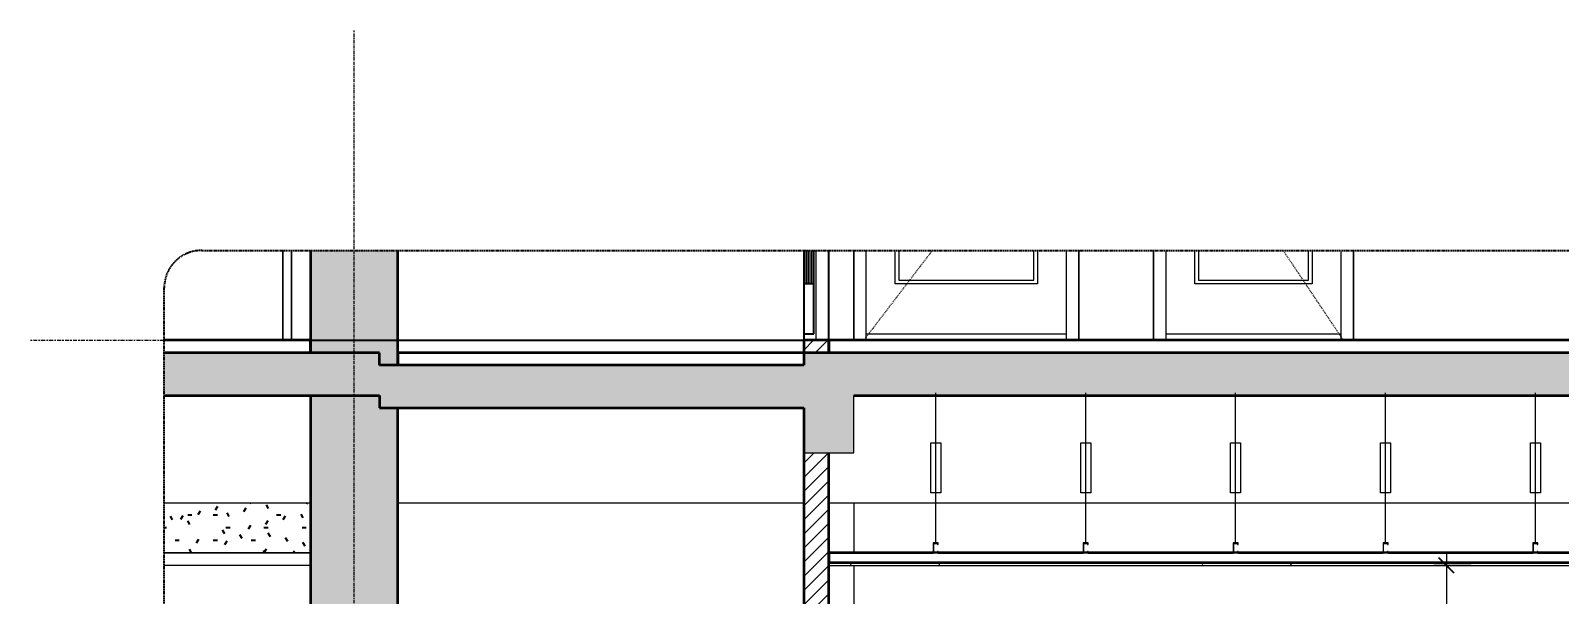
# Model space of a CAD drawing. Header units: millimetres. Extents: x 31444 to 224909, y 392 to 78637.
# Drawn here: x 98311 to 104430, y 4584 to 6839 of the extents above; entities that cross this region are included whole.
import ezdxf

# ---------------------------------------------------------------- set-up
doc = ezdxf.new("R2010")
doc.units = ezdxf.units.MM
for name, pattern in [('Centre', [31.75, 6.35, -4.7625, 15.875, -4.7625]), ('Dash', [6, 3, -3]), ('Grid Line', [22.225, 12.7, -3.175, 3.175, -3.175]), ('Hidden', [7.14375, 4.7625, -2.38125]), ('IMPORT-CENTER _2_', [40.64, 25.4, -5.08, 5.08, -5.08])]:
    doc.linetypes.add(name, pattern=pattern)
for name, color, linetype, lineweight in [('0-5', 130, 'Continuous', 5), ('A-ANNO-DIMS', 211, 'Continuous', 9), ('A-ANNO-DIMS-50', 211, 'Continuous', 9), ('A-CLNG', 13, 'Continuous', 18), ('A-CLNG-1', 250, 'Continuous', 35), ('A-CLNG-2', 7, 'Continuous', 18), ('A-CLNG-FNSH-1', 7, 'Continuous', 18), ('A-CLNG-PATT-1', 7, 'Continuous', 18), ('A-CLNG-PATT-2', 71, 'Continuous', 25), ('A-DETL-GENF', 92, 'Continuous', 18), ('A-DETL-GENF-4', 9, 'Continuous', 18), ('A-DETL-GENF-5', 92, 'Hidden', 25), ('A-DETL-GENF-HDLN-1', 7, 'Dash', 18), ('A-DETL-MEDM', 33, 'Continuous', 35), ('A-DETL-THIN', 151, 'Continuous', 18), ('A-DOOR', 31, 'Continuous', 18), ('A-DOOR-3', 7, 'Continuous', 18), ('A-DOOR-4', 50, 'Continuous', 25), ('A-DOOR-FRAM-1', 31, 'Continuous', 18), ('A-FLOR-FNSH-1', 250, 'Continuous', 35), ('A-FLOR-LEVL-2', 51, 'Centre', 9), ('A-WALL', 113, 'Continuous', 18), ('A-WALL-2', 250, 'Continuous', 35), ('A-WALL-3', 7, 'Continuous', 18), ('A-WALL-PATT-1', 9, 'Continuous', 18), ('G-IMPT', 8, 'Continuous', 18), ('G-IMPT-5', 8, 'IMPORT-CENTER _2_', 18), ('M-EQPM', 50, 'Continuous', 18), ('M-EQPM-4', 50, 'Continuous', 25), ('S-BEAM-1', 7, 'Continuous', 18), ('S-COLS-10', 191, 'Continuous', 5), ('S-COLS-5', 250, 'Continuous', 35), ('S-COLS-9', 7, 'Continuous', 18), ('S-GRID-1', 1, 'Grid Line', 9)]:
    doc.layers.add(name, color=color, linetype=linetype, lineweight=lineweight)
doc.styles.add('UTM Avo', font='', dxfattribs={"width": 0.9, "height": 125})
doc.styles.get('UTM Avo').set_extended_font_data('UTM Avo')
doc.dimstyles.new('1_Dim_chi_tiet_2_5', dxfattribs={"dimscale": 304.8, "dimtxt": 124.912619, "dimasz": 0.19685, "dimexe": 0.164042, "dimexo": 0.0625, "dimgap": 0.016404, "dimtad": 1, "dimdec": 0, "dimrnd": 5, "dimzin": 0, "dimdsep": 46, "dimtxsty": 'UTM Avo', "dimblk1": 'OBLIQUE', "dimblk2": 'OBLIQUE', "dimsah": 1, "dimcen": 0.09, "dimdle": 0.164042, "dimazin": 0, "dimtfac": 1, "dimtdec": 4, "dimtix": 1, "dimtmove": 0, "dimatfit": 3, "dimfxl": 0.328084, "dimfxlon": 1, "dimtvp": 1, "dimtolj": 1, "dimtzin": 0, "dimarcsym": 2})
pattern_1 = [(45, (-71392.172, 15875), (-28.28427, 28.28427), [])]

# ---------------------------------------------------------------- blocks, each defined once
blk = doc.blocks.new('NCV_TKTC_KET CAU_rvt-6-TKCS_CĂN HỘ LOẠI 3 - MẶT CẮT 5')
at = {"layer": 'S-COLS-10'}
h = blk.add_hatch(color=256, dxfattribs=at)
h.paths.add_polyline_path([(-70111.9, 1550), (-69761.9, 1550), (-69761.9, 1930), (-69835.3, 1930), (-69835.3, 1980), (-70111.9, 1980), (-70111.9, 1930)])
h.paths.add_polyline_path([(-69835.3, 2100), (-69761.9, 2100), (-69761.9, 5330), (-69835.3, 5330), (-69835.3, 5380), (-70111.9, 5380), (-70111.9, 2150), (-69835.3, 2150)])
h.paths.add_polyline_path([(-69826.1, 5500), (-69761.9, 5500), (-69761.9, 5959.5), (-70111.9, 5959.5), (-70111.9, 5550), (-69835.3, 5550), (-69835.3, 5500)])
at = {"layer": 'S-BEAM-1'}
for p, q in [((-70696.9, 4950), (-70111.9, 4950)), ((-69761.9, 4950), (-68136.9, 4950)), ((-68036.9, 4950), (-66936.9, 4950)), ((-66936.9, 4950), (-64836.9, 4950))]:
    blk.add_line(p, q, dxfattribs=at)
at = {"layer": 'S-COLS-5'}
for p, q in [((-70111.9, 5959.5), (-70111.9, 5550)), ((-69761.9, 5500), (-69761.9, 5959.5)), ((-70111.9, 5380), (-70111.9, 2150)), ((-69761.9, 2100), (-69761.9, 5330))]:
    blk.add_line(p, q, dxfattribs=at)
blk = doc.blocks.new('DOOR_CW_01 CANH MO-PANEL KINH - DIW_01-900x2200-CỬA GỖ VÂN LAMINATE-553375-TKCS_CĂN HỘ LOẠI 3 - MẶT CẮT 5')
at = {"layer": 'A-DETL-GENF-HDLN-1'}
blk.add_line((-67896.9, 5600), (-67622.4, 5959.5), dxfattribs=at)
at = {"layer": 'A-DOOR-3'}
for p, q in [((-67936.9, 5959.5), (-67936.9, 5600)), ((-67886.9, 5600), (-67886.9, 5959.5)), ((-67771.9, 5826), (-67771.9, 5959.5)), ((-67756.9, 5959.5), (-67756.9, 5841)), ((-67216.9, 5841), (-67216.9, 5959.5)), ((-67201.9, 5959.5), (-67201.9, 5826)), ((-67086.9, 5959.5), (-67086.9, 5600)), ((-67036.9, 5600), (-67036.9, 5959.5)), ((-67201.9, 5826), (-67771.9, 5826)), ((-67756.9, 5841), (-67216.9, 5841)), ((-67886.9, 5626), (-67086.9, 5626))]:
    blk.add_line(p, q, dxfattribs=at)
blk = doc.blocks.new('DOOR_CW_01 CANH MO-PANEL KINH - DIG_02-800x2200-CỬA NHÔM KÍNH-400864-TKCS_CĂN HỘ LOẠI 3 - MẶT CẮT 5')
at = {"layer": 'A-DETL-GENF-HDLN-1'}
blk.add_line((-65977.3, 5600), (-66218.4, 5959.5), dxfattribs=at)
at = {"layer": 'A-DOOR-3'}
for p, q in [((-66737.3, 5959.5), (-66737.3, 5600)), ((-66687.3, 5600), (-66687.3, 5959.5)), ((-66572.3, 5826), (-66572.3, 5959.5)), ((-66557.3, 5959.5), (-66557.3, 5841)), ((-66117.3, 5841), (-66117.3, 5959.5)), ((-66102.3, 5959.5), (-66102.3, 5826)), ((-65987.3, 5959.5), (-65987.3, 5600)), ((-65937.3, 5600), (-65937.3, 5959.5)), ((-66102.3, 5826), (-66572.3, 5826)), ((-66557.3, 5841), (-66117.3, 5841)), ((-66687.3, 5626), (-65987.3, 5626))]:
    blk.add_line(p, q, dxfattribs=at)
blk = doc.blocks.new('DOOR_CW_01 CANH MO-PANEL KINH - DIG_01-900x2200-CỬA NHÔM KÍNH-901215-TKCS_CĂN HỘ LOẠI 3 - MẶT CẮT 5')
at = {"layer": 'A-DOOR-3'}
for p, q in [((-68136.9, 5959.5), (-68136.9, 5600)), ((-68086.9, 5600), (-68086.9, 5959.5)), ((-68036.9, 5959.5), (-68036.9, 5600))]:
    blk.add_line(p, q, dxfattribs=at)
at = {"layer": 'A-DOOR-4'}
for p, q in [((-68136.9, 5959.5), (-68136.9, 5600)), ((-68136.9, 5959.5), (-68136.9, 5600)), ((-68126.9, 5826), (-68126.9, 5959.5)), ((-68116.9, 5826), (-68116.9, 5959.5)), ((-68106.9, 5826), (-68106.9, 5959.5)), ((-68096.9, 5626), (-68096.9, 5959.5)), ((-68036.9, 5600), (-68036.9, 5959.5)), ((-68036.9, 5600), (-68036.9, 5959.5)), ((-68096.9, 5826), (-68136.9, 5826)), ((-68136.9, 5626), (-68096.9, 5626))]:
    blk.add_line(p, q, dxfattribs=at)
blk = doc.blocks.new('NCV_TKTC_TANG 2_rvt-5-TKCS_CĂN HỘ LOẠI 3 - MẶT CẮT 5')
at = {"layer": 'A-WALL-PATT-1'}
h = blk.add_hatch(dxfattribs=at)
h.set_pattern_fill('FP_20', color=256, style=0, pattern_type=2)
h.set_pattern_definition(pattern_1)
h.paths.add_polyline_path([(-68036.9, 5550), (-68036.9, 5600), (-68136.9, 5600), (-68136.9, 5550), (-68036.9, 5550)])
at = {"layer": 'A-FLOR-FNSH-1'}
for p, q in [((-70111.9, 5600), (-70696.9, 5600)), ((-70111.9, 5550), (-70111.9, 5600)), ((-61911.9, 5600), (-68036.9, 5600)), ((-68036.9, 5600), (-68036.9, 5550)), ((-68136.9, 5550), (-69761.9, 5550)), ((-69761.9, 5550), (-69761.9, 5500))]:
    blk.add_line(p, q, dxfattribs=at)
at = {"layer": 'A-WALL-2'}
for p, q in [((-68036.9, 5600), (-68136.9, 5600)), ((-68136.9, 5600), (-68136.9, 5550)), ((-68036.9, 5550), (-68036.9, 5600))]:
    blk.add_line(p, q, dxfattribs=at)
at = {"layer": 'A-WALL-3'}
for p, q in [((-67936.9, 5700), (-67936.9, 5959.5)), ((-67036.9, 5959.5), (-67036.9, 5700)), ((-66737.3, 5700), (-66737.3, 5959.5)), ((-65937.3, 5959.5), (-65937.3, 5700)), ((-67936.9, 5600), (-67936.9, 5700)), ((-67036.9, 5700), (-67036.9, 5600)), ((-66737.3, 5600), (-66737.3, 5700)), ((-65937.3, 5700), (-65937.3, 5600))]:
    blk.add_line(p, q, dxfattribs=at)
at = {"layer": 'A-DOOR'}
for name in ['DOOR_CW_01 CANH MO-PANEL KINH - DIG_01-900x2200-CỬA NHÔM KÍNH-901215-TKCS_CĂN HỘ LOẠI 3 - MẶT CẮT 5', 'DOOR_CW_01 CANH MO-PANEL KINH - DIW_01-900x2200-CỬA GỖ VÂN LAMINATE-553375-TKCS_CĂN HỘ LOẠI 3 - MẶT CẮT 5', 'DOOR_CW_01 CANH MO-PANEL KINH - DIG_02-800x2200-CỬA NHÔM KÍNH-400864-TKCS_CĂN HỘ LOẠI 3 - MẶT CẮT 5']:
    blk.add_blockref(name, (0, 0), dxfattribs=at)
blk = doc.blocks.new('CL_01-VÁCH DỰNG THẠCH CAO CĂN HỘ LOẠI 1-5A5 - CL_01-VÁCH DỰNG THẠCH CAO CĂN HỘ LOẠI 1A-5-874219-TKCS_CĂN HỘ LOẠI 3 - MẶT CẮT 5')
at = {"layer": 'A-CLNG-PATT-2'}
h = blk.add_hatch(dxfattribs=at)
h.set_pattern_fill('FP_22', color=256, style=0, pattern_type=2)
h.set_pattern_definition([(0, (-71392.17, 15875), (203.2, 50.8), [16.764, -135.636, 16.764, -135.636, -812.8]), (0, (-71392.17, 15875), (203.2, 50.8), [-304.8, 16.764, -288.036, 16.764, -135.636, -355.6]), (0, (-71392.17, 15875), (203.2, 50.8), [-762, 16.764, -84.836, 16.764, -237.236]), (120, (-71315.97, 15900.4), (-145.5941, 150.57636), [16.764, -135.636, 16.764, -135.636, -812.8]), (120, (-71315.97, 15900.4), (-145.5941, 150.57636), [-304.8, 16.764, -288.036, 16.764, -135.636, -355.6]), (120, (-71315.97, 15900.4), (-145.5941, 150.57636), [-762, 16.764, -84.836, 16.764, -237.236]), (240, (-71290.57, 16002), (-57.6059, -201.37636), [16.764, -135.636, 16.764, -135.636, -812.8]), (240, (-71290.57, 16002), (-57.6059, -201.37636), [-304.8, 16.764, -288.036, 16.764, -135.636, -355.6]), (240, (-71290.57, 16002), (-57.6059, -201.37636), [-762, 16.764, -84.836, 16.764, -237.236])])
h.paths.add_polyline_path([(-70463.8, 4750), (-70111.9, 4750), (-70111.9, 4950), (-70696.9, 4950), (-70696.9, 4750)])
at = {"layer": 'A-CLNG-2'}
blk.add_line((-70111.9, 4750), (-70696.9, 4750), dxfattribs=at)
blk = doc.blocks.new('NCV_TKTC_TANG 1_rvt-5-TKCS_CĂN HỘ LOẠI 3 - MẶT CẮT 5')
at = {"layer": 'A-CLNG-PATT-1'}
h = blk.add_hatch(dxfattribs=at)
h.set_pattern_fill('FP_21', color=256, style=0, pattern_type=2)
h.set_pattern_definition([(0, (-71392.17, 15875), (406.4, 101.6), [16.764, -288.036, 16.764, -288.036, -1625.6]), (0, (-71392.17, 15875), (406.4, 101.6), [-609.6, 16.764, -592.836, 16.764, -288.036, -711.2]), (0, (-71392.17, 15875), (406.4, 101.6), [-1524, 16.764, -186.436, 16.764, -491.236]), (120, (-71239.77, 15925.8), (-291.1882, 301.1527), [16.764, -288.036, 16.764, -288.036, -1625.6]), (120, (-71239.77, 15925.8), (-291.1882, 301.1527), [-609.6, 16.764, -592.836, 16.764, -288.036, -711.2]), (120, (-71239.77, 15925.8), (-291.1882, 301.1527), [-1524, 16.764, -186.436, 16.764, -491.236]), (240, (-71188.97, 16129), (-115.2118, -402.7527), [16.764, -288.036, 16.764, -288.036, -1625.6]), (240, (-71188.97, 16129), (-115.2118, -402.7527), [-609.6, 16.764, -592.836, 16.764, -288.036, -711.2]), (240, (-71188.97, 16129), (-115.2118, -402.7527), [-1524, 16.764, -186.436, 16.764, -491.236])])
h.paths.add_polyline_path([(-64936.9, 4700), (-64836.9, 4700), (-64836.9, 4710), (-68036.9, 4710), (-68036.9, 4700), (-65631.1, 4700)])
at = {"layer": 'A-WALL-PATT-1'}
h = blk.add_hatch(dxfattribs=at)
h.set_pattern_fill('FP_20', color=256, style=0, pattern_type=2)
h.set_pattern_definition(pattern_1)
h.paths.add_polyline_path([(-68036.9, 2150), (-68036.9, 2200), (-68136.9, 2200), (-68136.9, 2150), (-68086.9, 2150)])
h.paths.add_polyline_path([(-68126.9, 4400), (-68036.9, 4400), (-68036.9, 5150), (-68136.9, 5150), (-68136.9, 4400)])
h.paths.add_polyline_path([(-68046.9, 4410), (-68126.9, 4410), (-68126.9, 4520), (-68046.9, 4520), (-68046.9, 4415.8)])
at = {"layer": 'A-CLNG-1'}
for p, q in [((-67618.9, 4750), (-68036.9, 4750)), ((-68036.9, 4750), (-68036.9, 4710)), ((-67018.9, 4750), (-67598.9, 4750)), ((-66418.9, 4750), (-66998.9, 4750)), ((-65818.9, 4750), (-66398.9, 4750)), ((-65218.9, 4750), (-65798.9, 4750)), ((-64836.9, 4750), (-65198.9, 4750)), ((-64836.9, 4710), (-68036.9, 4710))]:
    blk.add_line(p, q, dxfattribs=at)
at = {"layer": 'A-CLNG-2'}
for p, q in [((-70696.9, 4750), (-70111.9, 4750)), ((-70111.9, 4700), (-70696.9, 4700))]:
    blk.add_line(p, q, dxfattribs=at)
at = {"layer": 'A-CLNG-FNSH-1'}
for p, q in [((-68036.9, 4710), (-68036.9, 4700)), ((-68036.9, 4700), (-64836.9, 4700))]:
    blk.add_line(p, q, dxfattribs=at)
at = {"layer": 'A-WALL-2'}
for p, q in [((-68136.9, 5150), (-68136.9, 4400)), ((-68036.9, 4400), (-68036.9, 5150))]:
    blk.add_line(p, q, dxfattribs=at)
at = {"layer": 'S-COLS-9'}
for p, q in [((-67936.9, 4950), (-67936.9, 4750)), ((-67936.9, 4700), (-67936.9, 2200))]:
    blk.add_line(p, q, dxfattribs=at)
at = {"layer": 'A-CLNG'}
blk.add_blockref('CL_01-VÁCH DỰNG THẠCH CAO CĂN HỘ LOẠI 1-5A5 - CL_01-VÁCH DỰNG THẠCH CAO CĂN HỘ LOẠI 1A-5-874219-TKCS_CĂN HỘ LOẠI 3 - MẶT CẮT 5', (0, 0), dxfattribs=at)
blk = doc.blocks.new('TKTC_XREF_251221_MB TANG 2-7 - TKTC_XREF_260130_MB TANG 2-5_dwg_$cc-4746808-TKCS_CĂN HỘ LOẠI 3 - MẶT CẮT 5')
at = {"layer": 'G-IMPT-5'}
for p, q in [((-70218.5, 5600), (-70065.5, 5600)), ((-70142, 5600), (-70142, 5600))]:
    blk.add_line(p, q, dxfattribs=at)
at = {"layer": 'M-EQPM'}
for p, q in [((-70142, 5600), (-70196, 5600)), ((-70196, 5600), (-70142, 5600)), ((-70142, 5600), (-70154.5, 5600)), ((-70154.5, 5600), (-70142, 5600)), ((-70142, 5600), (-70129.4, 5600)), ((-70129.4, 5600), (-70142, 5600)), ((-70085.1, 5600), (-70085.1, 5600))]:
    blk.add_line(p, q, dxfattribs=at)
blk = doc.blocks.new('TKTC_XREF_251221_MB TANG 2-7 - TKTC_XREF_260130_MB TANG 2-5_dwg_CUM U_DN100-4746796-TKCS_CĂN HỘ LOẠI 3 - MẶT CẮT 5')
at = {"layer": 'G-IMPT'}
for p, q in [((-70142, 5600), (-70209.1, 5600)), ((-70209.1, 5600), (-70142, 5600)), ((-70142, 5600), (-70201.3, 5600)), ((-70201.3, 5600), (-70142, 5600)), ((-70142, 5600), (-70142, 5600)), ((-70077.1, 5600), (-70142, 5600)), ((-70077.1, 5600), (-70142, 5600)), ((-70077.1, 5600), (-70142, 5600)), ((-70077.1, 5600), (-70142, 5600)), ((-70075.2, 5600), (-70077.1, 5600)), ((-70077.1, 5600), (-70075.2, 5600)), ((-70075.2, 5600), (-70077.1, 5600)), ((-70077.1, 5600), (-70075.2, 5600)), ((-70070.4, 5600), (-70075.2, 5600)), ((-70075.2, 5600), (-70070.4, 5600)), ((-70075.2, 5600), (-70070.4, 5600)), ((-70075.2, 5600), (-70070.4, 5600)), ((-70070.4, 5600), (-70075.2, 5600)), ((-70075.2, 5600), (-70070.4, 5600)), ((-70075.2, 5600), (-70070.4, 5600)), ((-70075.2, 5600), (-70070.4, 5600)), ((-70070.4, 5600), (-70070.4, 5600)), ((-70070.4, 5600), (-70070.4, 5600)), ((-70069.5, 5600), (-70064, 5600)), ((-70064, 5600), (-70069.5, 5600)), ((-70069.5, 5600), (-70064, 5600)), ((-70064, 5600), (-70069.5, 5600)), ((-70063.1, 5600), (-70064, 5600)), ((-70064, 5600), (-70063.1, 5600)), ((-70063.1, 5600), (-70064, 5600)), ((-70064, 5600), (-70063.1, 5600))]:
    blk.add_line(p, q, dxfattribs=at)
blk = doc.blocks.new('TKTC_XREF_251221_MB TANG 2-7 - TKTC_XREF_260130_MB TANG 2-5_dwg_$cc-4746798-TKCS_CĂN HỘ LOẠI 3 - MẶT CẮT 5')
at = {"layer": 'G-IMPT-5'}
for p, q in [((-69680.3, 5600), (-69801.4, 5600)), ((-69741.2, 5600), (-69740.4, 5600))]:
    blk.add_line(p, q, dxfattribs=at)
at = {"layer": 'M-EQPM'}
for p, q in [((-69785.8, 5600), (-69785.8, 5600)), ((-69740.8, 5600), (-69741.1, 5600)), ((-69741.1, 5600), (-69740.5, 5600)), ((-69740.5, 5600), (-69740.8, 5600))]:
    blk.add_line(p, q, dxfattribs=at)
blk = doc.blocks.new('TKTC_XREF_251221_MB TANG 2-7 - TKTC_XREF_260130_MB TANG 2-5_dwg_CUM U_DN100-4746799-TKCS_CĂN HỘ LOẠI 3 - MẶT CẮT 5')
at = {"layer": 'G-IMPT'}
for p, q in [((-69804.8, 5600), (-69804, 5600)), ((-69804, 5600), (-69804.8, 5600)), ((-69804.8, 5600), (-69804, 5600)), ((-69804, 5600), (-69804.8, 5600)), ((-69799.7, 5600), (-69804, 5600)), ((-69804, 5600), (-69799.7, 5600)), ((-69799.7, 5600), (-69804, 5600)), ((-69804, 5600), (-69799.7, 5600)), ((-69799, 5600), (-69799, 5600)), ((-69799, 5600), (-69799, 5600)), ((-69799, 5600), (-69795.2, 5600)), ((-69795.2, 5600), (-69799, 5600)), ((-69795.2, 5600), (-69799, 5600)), ((-69795.2, 5600), (-69799, 5600)), ((-69799, 5600), (-69795.2, 5600)), ((-69795.2, 5600), (-69799, 5600)), ((-69795.2, 5600), (-69799, 5600)), ((-69795.2, 5600), (-69799, 5600)), ((-69795.2, 5600), (-69793.7, 5600)), ((-69793.7, 5600), (-69795.2, 5600)), ((-69795.2, 5600), (-69793.7, 5600)), ((-69793.7, 5600), (-69795.2, 5600)), ((-69793.7, 5600), (-69742.4, 5600)), ((-69793.7, 5600), (-69742.4, 5600)), ((-69793.7, 5600), (-69742.4, 5600)), ((-69793.7, 5600), (-69742.4, 5600)), ((-69742.4, 5600), (-69695.4, 5600)), ((-69695.4, 5600), (-69742.4, 5600)), ((-69742.4, 5600), (-69742.4, 5600)), ((-69742.4, 5600), (-69689.3, 5600)), ((-69689.3, 5600), (-69742.4, 5600))]:
    blk.add_line(p, q, dxfattribs=at)
blk = doc.blocks.new('TKTC_XREF_251221_MB TANG 2-7 - TKTC_XREF_260130_MB TANG 2-5_dwg_THU NUOC - THU NUOC-444531-TKCS_MB TẦNG 1-4746810-TKCS_CĂN HỘ LOẠI 3 - MẶT CẮT 5')
at = {"layer": 'G-IMPT'}
for p, q in [((-69608.7, 5600), (-69458.7, 5600)), ((-69458.7, 5600), (-69608.7, 5600)), ((-69583.7, 5600), (-69483.7, 5600)), ((-69483.7, 5600), (-69583.7, 5600)), ((-69567.7, 5600), (-69573.7, 5600)), ((-69573.7, 5600), (-69567.7, 5600)), ((-69561.3, 5600), (-69555.3, 5600)), ((-69555.3, 5600), (-69561.3, 5600)), ((-69548.9, 5600), (-69542.9, 5600)), ((-69542.9, 5600), (-69548.9, 5600)), ((-69530.4, 5600), (-69536.4, 5600)), ((-69536.4, 5600), (-69530.4, 5600)), ((-69530.4, 5600), (-69536.4, 5600)), ((-69536.4, 5600), (-69530.4, 5600)), ((-69533.7, 5600), (-69533.7, 5600)), ((-69533.7, 5600), (-69533.7, 5600)), ((-69533.7, 5600), (-69533.7, 5600)), ((-69533.7, 5600), (-69533.7, 5600)), ((-69518.4, 5600), (-69524.4, 5600)), ((-69524.4, 5600), (-69518.4, 5600)), ((-69506, 5600), (-69512, 5600)), ((-69512, 5600), (-69506, 5600)), ((-69499.6, 5600), (-69493.6, 5600)), ((-69493.6, 5600), (-69499.6, 5600))]:
    blk.add_line(p, q, dxfattribs=at)
blk = doc.blocks.new('TKTC_XREF_251221_MB TANG 2-7 - TKTC_XREF_260130_MB TANG 2-5_dwg_THU NUOC - THU NUOC-444531-TKCS_MB TẦNG 1-4746804-TKCS_CĂN HỘ LOẠI 3 - MẶT CẮT 5')
at = {"layer": 'G-IMPT'}
for p, q in [((-70513.7, 5600), (-70663.7, 5600)), ((-70663.7, 5600), (-70513.7, 5600)), ((-70538.7, 5600), (-70638.7, 5600)), ((-70638.7, 5600), (-70538.7, 5600)), ((-70622.7, 5600), (-70628.7, 5600)), ((-70628.7, 5600), (-70622.7, 5600)), ((-70616.4, 5600), (-70610.4, 5600)), ((-70610.4, 5600), (-70616.4, 5600)), ((-70603.9, 5600), (-70597.9, 5600)), ((-70597.9, 5600), (-70603.9, 5600)), ((-70591.9, 5600), (-70585.9, 5600)), ((-70585.9, 5600), (-70591.9, 5600)), ((-70591.9, 5600), (-70585.9, 5600)), ((-70585.9, 5600), (-70591.9, 5600)), ((-70588.7, 5600), (-70588.7, 5600)), ((-70588.7, 5600), (-70588.7, 5600)), ((-70588.7, 5600), (-70588.7, 5600)), ((-70588.7, 5600), (-70588.7, 5600)), ((-70573.5, 5600), (-70579.5, 5600)), ((-70579.5, 5600), (-70573.5, 5600)), ((-70561, 5600), (-70567, 5600)), ((-70567, 5600), (-70561, 5600)), ((-70554.6, 5600), (-70548.6, 5600)), ((-70548.6, 5600), (-70554.6, 5600))]:
    blk.add_line(p, q, dxfattribs=at)
blk = doc.blocks.new('TKTC_XREF_251221_MB TANG 2-7 - TKTC_XREF_251221_MB TANG 2-7-2039446-TKCS_CĂN HỘ LOẠI 3 - MẶT CẮT 5')
at = {"layer": 'M-EQPM'}
for p, q in [((-70226.7, 5600), (-70077.1, 5600)), ((-70077.1, 5600), (-70226.7, 5600)), ((-70076.9, 5600), (-70027.2, 5600)), ((-70027.2, 5600), (-70076.9, 5600)), ((-69833.7, 5600), (-69793.7, 5600)), ((-69793.7, 5600), (-69833.7, 5600)), ((-69793.7, 5600), (-69673.7, 5600)), ((-69673.7, 5600), (-69793.7, 5600))]:
    blk.add_line(p, q, dxfattribs=at)
at = {"layer": 'M-EQPM-4'}
blk.add_line((-70696.9, 5600), (-61201.9, 5600), dxfattribs=at)
for name in ['TKTC_XREF_251221_MB TANG 2-7 - TKTC_XREF_260130_MB TANG 2-5_dwg_THU NUOC - THU NUOC-444531-TKCS_MB TẦNG 1-4746804-TKCS_CĂN HỘ LOẠI 3 - MẶT CẮT 5', 'TKTC_XREF_251221_MB TANG 2-7 - TKTC_XREF_260130_MB TANG 2-5_dwg_$cc-4746808-TKCS_CĂN HỘ LOẠI 3 - MẶT CẮT 5', 'TKTC_XREF_251221_MB TANG 2-7 - TKTC_XREF_260130_MB TANG 2-5_dwg_CUM U_DN100-4746796-TKCS_CĂN HỘ LOẠI 3 - MẶT CẮT 5', 'TKTC_XREF_251221_MB TANG 2-7 - TKTC_XREF_260130_MB TANG 2-5_dwg_CUM U_DN100-4746799-TKCS_CĂN HỘ LOẠI 3 - MẶT CẮT 5', 'TKTC_XREF_251221_MB TANG 2-7 - TKTC_XREF_260130_MB TANG 2-5_dwg_$cc-4746798-TKCS_CĂN HỘ LOẠI 3 - MẶT CẮT 5', 'TKTC_XREF_251221_MB TANG 2-7 - TKTC_XREF_260130_MB TANG 2-5_dwg_THU NUOC - THU NUOC-444531-TKCS_MB TẦNG 1-4746810-TKCS_CĂN HỘ LOẠI 3 - MẶT CẮT 5']:
    blk.add_blockref(name, (0, 0))
blk = doc.blocks.new('FD_05 - FD_05-1000x2200mm-V91-TKCS_CĂN HỘ LOẠI 3 - MẶT CẮT 5')
at = {"layer": 'A-DOOR'}
blk.add_line((-70222.3, 5600), (-70222.3, 5959.5), dxfattribs=at)
at = {"layer": 'A-DOOR-FRAM-1'}
for p, q in [((-70222.3, 5959.5), (-70222.3, 5600)), ((-70187.3, 5600), (-70187.3, 5959.5))]:
    blk.add_line(p, q, dxfattribs=at)
blk = doc.blocks.new('BORDER VIEW - BORDER VIEW-3699863-TKCS_CĂN HỘ LOẠI 3 - MẶT CẮT 5')
at = {"layer": 'A-DETL-GENF-5'}
for p, q in [((-70546.9, 5959.5), (-61351.9, 5959.5)), ((-70696.9, 1700), (-70696.9, 5809.5))]:
    blk.add_line(p, q, dxfattribs=at)
blk.add_arc((-70546.9, 5809.5), 150, 90, 180, dxfattribs=at)
blk = doc.blocks.new('Repeating Detail - THANH TREO TRẦN 600-354052-TKCS_CĂN HỘ LOẠI 3 - MẶT CẮT 5')
at = {"layer": 'A-DETL-GENF'}
for points in [[(-67601.4, 4750), (-67598.9, 4750), (-67598.9, 4756), (-67601.4, 4756), (-67601.4, 4752.5), (-67616.4, 4752.5), (-67616.4, 4787.5), (-67601.4, 4787.5), (-67601.4, 4784), (-67598.9, 4784), (-67598.9, 4790), (-67618.9, 4790), (-67618.9, 4750), (-67616.4, 4750)], [(-66998.9, 4750), (-66998.9, 4756), (-67001.4, 4756), (-67001.4, 4752.5), (-67016.4, 4752.5), (-67016.4, 4787.5), (-67001.4, 4787.5), (-67001.4, 4784), (-66998.9, 4784), (-66998.9, 4790), (-67018.9, 4790), (-67018.9, 4750), (-67001.4, 4750)], [(-66401.4, 4750), (-66398.9, 4750), (-66398.9, 4756), (-66401.4, 4756), (-66401.4, 4752.5), (-66416.4, 4752.5), (-66416.4, 4787.5), (-66401.4, 4787.5), (-66401.4, 4784), (-66398.9, 4784), (-66398.9, 4790), (-66418.9, 4790), (-66418.9, 4750), (-66416.4, 4750)], [(-65801.4, 4750), (-65798.9, 4750), (-65798.9, 4756), (-65801.4, 4756), (-65801.4, 4752.5), (-65816.4, 4752.5), (-65816.4, 4787.5), (-65801.4, 4787.5), (-65801.4, 4784), (-65798.9, 4784), (-65798.9, 4790), (-65818.9, 4790), (-65818.9, 4750), (-65816.4, 4750)], [(-65201.4, 4750), (-65198.9, 4750), (-65198.9, 4756), (-65201.4, 4756), (-65201.4, 4752.5), (-65216.4, 4752.5), (-65216.4, 4787.5), (-65201.4, 4787.5), (-65201.4, 4784), (-65198.9, 4784), (-65198.9, 4790), (-65218.9, 4790), (-65218.9, 4750), (-65216.4, 4750)]]:
    blk.add_hatch(color=256, dxfattribs=at).paths.add_polyline_path(points)
for p, q in [((-67608.9, 4790), (-67608.9, 5390)), ((-67008.9, 4790), (-67008.9, 5390)), ((-66408.9, 4790), (-66408.9, 5390)), ((-65808.9, 4790), (-65808.9, 5390)), ((-65208.9, 4790), (-65208.9, 5390)), ((-67628.9, 5190), (-67588.9, 5190)), ((-67628.9, 4990), (-67628.9, 5190)), ((-67588.9, 5190), (-67588.9, 4990)), ((-67028.9, 5190), (-66988.9, 5190)), ((-67028.9, 4990), (-67028.9, 5190)), ((-66988.9, 5190), (-66988.9, 4990)), ((-66428.9, 5190), (-66388.9, 5190)), ((-66428.9, 4990), (-66428.9, 5190)), ((-66388.9, 5190), (-66388.9, 4990)), ((-65828.9, 5190), (-65788.9, 5190)), ((-65828.9, 4990), (-65828.9, 5190)), ((-65788.9, 5190), (-65788.9, 4990)), ((-65228.9, 5190), (-65188.9, 5190)), ((-65228.9, 4990), (-65228.9, 5190)), ((-65188.9, 5190), (-65188.9, 4990)), ((-67588.9, 4990), (-67628.9, 4990)), ((-66988.9, 4990), (-67028.9, 4990)), ((-66388.9, 4990), (-66428.9, 4990)), ((-65788.9, 4990), (-65828.9, 4990)), ((-65188.9, 4990), (-65228.9, 4990)), ((-67598.9, 4790), (-67618.9, 4790)), ((-67618.9, 4790), (-67618.9, 4750)), ((-67598.9, 4790), (-67618.9, 4790)), ((-67618.9, 4790), (-67618.9, 4750)), ((-67616.4, 4787.5), (-67601.4, 4787.5)), ((-67616.4, 4752.5), (-67616.4, 4787.5)), ((-67616.4, 4752.5), (-67616.4, 4787.5)), ((-67616.4, 4787.5), (-67601.4, 4787.5)), ((-67601.4, 4787.5), (-67601.4, 4784)), ((-67601.4, 4787.5), (-67601.4, 4784)), ((-67601.4, 4784), (-67598.9, 4784)), ((-67601.4, 4784), (-67598.9, 4784)), ((-67598.9, 4784), (-67598.9, 4790)), ((-67598.9, 4784), (-67598.9, 4790)), ((-66998.9, 4790), (-67018.9, 4790)), ((-67018.9, 4790), (-67018.9, 4750)), ((-66998.9, 4790), (-67018.9, 4790)), ((-67018.9, 4790), (-67018.9, 4750)), ((-67016.4, 4787.5), (-67001.4, 4787.5)), ((-67016.4, 4752.5), (-67016.4, 4787.5)), ((-67016.4, 4752.5), (-67016.4, 4787.5)), ((-67016.4, 4787.5), (-67001.4, 4787.5)), ((-67001.4, 4787.5), (-67001.4, 4784)), ((-67001.4, 4787.5), (-67001.4, 4784)), ((-67001.4, 4784), (-66998.9, 4784)), ((-67001.4, 4784), (-66998.9, 4784)), ((-66998.9, 4784), (-66998.9, 4790)), ((-66998.9, 4784), (-66998.9, 4790)), ((-66398.9, 4790), (-66418.9, 4790)), ((-66418.9, 4790), (-66418.9, 4750)), ((-66398.9, 4790), (-66418.9, 4790)), ((-66418.9, 4790), (-66418.9, 4750)), ((-66416.4, 4787.5), (-66401.4, 4787.5)), ((-66416.4, 4752.5), (-66416.4, 4787.5)), ((-66416.4, 4752.5), (-66416.4, 4787.5)), ((-66416.4, 4787.5), (-66401.4, 4787.5)), ((-66401.4, 4787.5), (-66401.4, 4784)), ((-66401.4, 4787.5), (-66401.4, 4784)), ((-66401.4, 4784), (-66398.9, 4784)), ((-66401.4, 4784), (-66398.9, 4784)), ((-66398.9, 4784), (-66398.9, 4790)), ((-66398.9, 4784), (-66398.9, 4790)), ((-65798.9, 4790), (-65818.9, 4790)), ((-65818.9, 4790), (-65818.9, 4750)), ((-65798.9, 4790), (-65818.9, 4790)), ((-65818.9, 4790), (-65818.9, 4750)), ((-65816.4, 4787.5), (-65801.4, 4787.5)), ((-65816.4, 4752.5), (-65816.4, 4787.5)), ((-65816.4, 4752.5), (-65816.4, 4787.5)), ((-65816.4, 4787.5), (-65801.4, 4787.5)), ((-65801.4, 4787.5), (-65801.4, 4784)), ((-65801.4, 4787.5), (-65801.4, 4784)), ((-65801.4, 4784), (-65798.9, 4784)), ((-65801.4, 4784), (-65798.9, 4784)), ((-65798.9, 4784), (-65798.9, 4790)), ((-65798.9, 4784), (-65798.9, 4790)), ((-65198.9, 4790), (-65218.9, 4790)), ((-65218.9, 4790), (-65218.9, 4750)), ((-65198.9, 4790), (-65218.9, 4790)), ((-65218.9, 4790), (-65218.9, 4750)), ((-65216.4, 4787.5), (-65201.4, 4787.5)), ((-65216.4, 4752.5), (-65216.4, 4787.5)), ((-65216.4, 4752.5), (-65216.4, 4787.5)), ((-65216.4, 4787.5), (-65201.4, 4787.5)), ((-65201.4, 4787.5), (-65201.4, 4784)), ((-65201.4, 4787.5), (-65201.4, 4784)), ((-65201.4, 4784), (-65198.9, 4784)), ((-65201.4, 4784), (-65198.9, 4784)), ((-65198.9, 4784), (-65198.9, 4790)), ((-65198.9, 4784), (-65198.9, 4790)), ((-67618.9, 4750), (-67598.9, 4750)), ((-67618.9, 4750), (-67598.9, 4750)), ((-67601.4, 4752.5), (-67616.4, 4752.5)), ((-67601.4, 4752.5), (-67616.4, 4752.5)), ((-67598.9, 4756), (-67601.4, 4756)), ((-67601.4, 4756), (-67601.4, 4752.5)), ((-67598.9, 4756), (-67601.4, 4756)), ((-67601.4, 4756), (-67601.4, 4752.5)), ((-67598.9, 4750), (-67598.9, 4756)), ((-67598.9, 4750), (-67598.9, 4756)), ((-67018.9, 4750), (-66998.9, 4750)), ((-67018.9, 4750), (-66998.9, 4750)), ((-67001.4, 4752.5), (-67016.4, 4752.5)), ((-67001.4, 4752.5), (-67016.4, 4752.5)), ((-66998.9, 4756), (-67001.4, 4756)), ((-67001.4, 4756), (-67001.4, 4752.5)), ((-66998.9, 4756), (-67001.4, 4756)), ((-67001.4, 4756), (-67001.4, 4752.5)), ((-66998.9, 4750), (-66998.9, 4756)), ((-66998.9, 4750), (-66998.9, 4756)), ((-66418.9, 4750), (-66398.9, 4750)), ((-66418.9, 4750), (-66398.9, 4750)), ((-66401.4, 4752.5), (-66416.4, 4752.5)), ((-66401.4, 4752.5), (-66416.4, 4752.5)), ((-66398.9, 4756), (-66401.4, 4756)), ((-66401.4, 4756), (-66401.4, 4752.5)), ((-66398.9, 4756), (-66401.4, 4756)), ((-66401.4, 4756), (-66401.4, 4752.5)), ((-66398.9, 4750), (-66398.9, 4756)), ((-66398.9, 4750), (-66398.9, 4756)), ((-65818.9, 4750), (-65798.9, 4750)), ((-65818.9, 4750), (-65798.9, 4750)), ((-65801.4, 4752.5), (-65816.4, 4752.5)), ((-65801.4, 4752.5), (-65816.4, 4752.5)), ((-65798.9, 4756), (-65801.4, 4756)), ((-65801.4, 4756), (-65801.4, 4752.5)), ((-65798.9, 4756), (-65801.4, 4756)), ((-65801.4, 4756), (-65801.4, 4752.5)), ((-65798.9, 4750), (-65798.9, 4756)), ((-65798.9, 4750), (-65798.9, 4756)), ((-65218.9, 4750), (-65198.9, 4750)), ((-65218.9, 4750), (-65198.9, 4750)), ((-65201.4, 4752.5), (-65216.4, 4752.5)), ((-65201.4, 4752.5), (-65216.4, 4752.5)), ((-65198.9, 4756), (-65201.4, 4756)), ((-65201.4, 4756), (-65201.4, 4752.5)), ((-65198.9, 4756), (-65201.4, 4756)), ((-65201.4, 4756), (-65201.4, 4752.5)), ((-65198.9, 4750), (-65198.9, 4756)), ((-65198.9, 4750), (-65198.9, 4756))]:
    blk.add_line(p, q, dxfattribs=at)
blk = doc.blocks.new('DIMBLOCK121-TKCS_CĂN HỘ LOẠI 3 - MẶT CẮT 5')
at = {"layer": 'A-ANNO-DIMS-50', "lineweight": 25}
for p, q in [((103977.4, 4700), (103947.4, 4730)), ((103977.4, 4700), (104007.4, 4670)), ((103977.4, 2200), (103947.4, 2230)), ((103977.4, 2200), (104007.4, 2170))]:
    blk.add_line(p, q, dxfattribs=at)
at = {"layer": 'A-ANNO-DIMS-50'}
for p, q in [((103977.4, 4750), (103977.4, 2150)), ((104077.4, 4700), (103927.4, 4700)), ((103977.4, 4700), (104077.4, 4700)), ((104077.4, 2200), (103927.4, 2200)), ((103977.4, 2200), (104077.4, 2200))]:
    blk.add_line(p, q, dxfattribs=at)
at = {"layer": 'A-ANNO-DIMS-50', "color": 0, "insert": (103815.1, 3278.8), "char_height": 125, "width": 410.824, "attachment_point": 1, "rotation": 90, "line_spacing_factor": 1.110334, "style": 'UTM Avo'}
blk.add_mtext('2500', dxfattribs=at)
blk = doc.blocks.new('_Oblique')
at = {"color": 0, "linetype": 'ByBlock', "lineweight": -2}
blk.add_line((-0.5, -0.5), (0.5, 0.5), dxfattribs=at)

msp = doc.modelspace()

# ---------------------------------------------------------------- hatches: boundary and pattern name
at = {"layer": 'A-DETL-GENF-4'}
h = msp.add_hatch(dxfattribs=at)
h.set_pattern_fill('FP_19', color=256, style=0, pattern_type=2)
h.set_pattern_definition([(50, (98150.75, 15875), (364.368, -31.8783), [38.1, -419.1]), (355, (98150.75, 15875), (-70.486, 382.113), [30.48, -335.28]), (100.451, (98181.1, 15872.34), (293.885, 350.2334), [32.38, -356.18]), (46.184, (98150.75, 15976.6), (542.158, -84.086), [57.15, -628.65]), (96.636, (98195.93, 15969.6), (474.805, 494.855), [48.57, -534.27]), (351.184, (98150.75, 15976.6), (474.81, 494.85), [45.72, -502.92]), (21, (98201.55, 15951.2), (303.2285, -204.5305), [38.1, -419.1]), (326, (98201.55, 15951.2), (123.604, 368.376), [30.48, -335.28]), (71.451, (98226.82, 15934.16), (426.834, 163.843), [32.38, -356.18]), (37.5, (98150.75, 15875), (6.1766, 169.1102), [3.353, -327.863, 3.353, -337.007, -336.55]), (37.5, (98150.75, 15875), (6.1766, 169.1102), [-671.576, 3.353, -333.197]), (7.5, (98150.75, 15875), (133.6389, 200.3615), [3.353, -190.703, 3.353, -320.243, -128.27]), (7.5, (98150.75, 15875), (133.6389, 200.3615), [-517.652, 3.353, -124.917]), (327.5, (98037.47, 15875), (271.1818, -11.4584), [3.353, -123.647, 3.353, -392.887, -525.78]), (327.5, (98037.47, 15875), (271.1818, -11.4584), [-523.24, 3.353, -522.427]), (317.5, (97986.67, 15875), (296.2585, 50.853), [3.353, -161.747, 3.353, -259.791, -373.38]), (317.5, (97986.67, 15875), (296.2585, 50.853), [-428.244, 3.353, -370.027]), (45, (98150.75, 15875), (-125.7236, 125.7236), []), (45, (98150.75, 16065.5), (-125.7236, 125.7236), [])])
h.paths.add_polyline_path([(104506, 1750), (104706, 1750), (104706, 1980), (107581, 1980), (107581, 1930), (108341.1, 1930), (108341.1, 2100), (108031, 2100), (108031, 2150), (101406, 2150), (101406, 2100), (99707.6, 2100), (99707.6, 2150), (98846, 2150), (98846, 1980), (99707.6, 1980), (99707.6, 1930), (101406, 1930), (101406, 1980), (104506, 1980), (104506, 1930)])
h.paths.add_polyline_path([(101416, 4410), (101496, 4410), (101496, 4520), (101416, 4520), (101416, 4427.3)])
h.paths.add_polyline_path([(101445.3, 5150), (101606, 5150), (101606, 5380), (104506, 5380), (104506, 5150), (104706, 5150), (104706, 5385), (107581, 5385), (107581, 5330), (108341.1, 5330), (108341.1, 5500), (107981, 5500), (107981, 5550), (101406, 5550), (101406, 5500), (99707.6, 5500), (99707.6, 5550), (98846, 5550), (98846, 5380), (99707.6, 5380), (99707.6, 5330), (101406, 5330), (101406, 5150), (101429.5, 5150)])

# ---------------------------------------------------------------- linework, layer by layer
at = {"layer": 'A-DETL-MEDM'}
for p, q in [((99707.6, 5550), (98846, 5550)), ((99707.6, 5500), (99707.6, 5550)), ((107981, 5550), (101406, 5550)), ((101406, 5550), (101406, 5500)), ((101406, 5500), (99707.6, 5500)), ((98846, 5380), (99707.6, 5380)), ((99707.6, 5380), (99707.6, 5330)), ((99707.6, 5330), (101406, 5330)), ((101406, 5330), (101406, 5150)), ((101606, 5380), (104506, 5380))]:
    msp.add_line(p, q, dxfattribs=at)
at = {"layer": 'A-DETL-THIN'}
for p, q in [((101606, 5150), (101606, 5380)), ((101406, 5150), (101606, 5150))]:
    msp.add_line(p, q, dxfattribs=at)
at = {"layer": 'A-FLOR-LEVL-2'}
msp.add_line((98311.2, 5600), (108933.2, 5600), dxfattribs=at)
at = {"layer": 'A-WALL'}
msp.add_line((99355.6, 5959.5), (99355.6, 5600), dxfattribs=at)
at = {"layer": 'S-GRID-1'}
for p, q in [((99606, 5588.7), (99606, 6838.7)), ((99606, 2149.7), (99606, 5588.7))]:
    msp.add_line(p, q, dxfattribs=at)

# ---------------------------------------------------------------- block references
at = {"layer": '0-5'}
for name in ['NCV_TKTC_KET CAU_rvt-6-TKCS_CĂN HỘ LOẠI 3 - MẶT CẮT 5', 'NCV_TKTC_TANG 2_rvt-5-TKCS_CĂN HỘ LOẠI 3 - MẶT CẮT 5', 'NCV_TKTC_TANG 1_rvt-5-TKCS_CĂN HỘ LOẠI 3 - MẶT CẮT 5']:
    msp.add_blockref(name, (169542.9, 0), dxfattribs=at)
at = {"layer": 'A-DETL-GENF'}
for name in ['BORDER VIEW - BORDER VIEW-3699863-TKCS_CĂN HỘ LOẠI 3 - MẶT CẮT 5', 'Repeating Detail - THANH TREO TRẦN 600-354052-TKCS_CĂN HỘ LOẠI 3 - MẶT CẮT 5']:
    msp.add_blockref(name, (169542.9, 0), dxfattribs=at)
at = {"layer": 'A-DOOR'}
msp.add_blockref('FD_05 - FD_05-1000x2200mm-V91-TKCS_CĂN HỘ LOẠI 3 - MẶT CẮT 5', (169542.9, 0), dxfattribs=at)
at = {"layer": 'M-EQPM'}
msp.add_blockref('TKTC_XREF_251221_MB TANG 2-7 - TKTC_XREF_251221_MB TANG 2-7-2039446-TKCS_CĂN HỘ LOẠI 3 - MẶT CẮT 5', (169542.9, 0), dxfattribs=at)

# ---------------------------------------------------------------- dimensions: what is measured, and where the dimension line sits
at = {"layer": 'A-ANNO-DIMS'}
dim = msp.add_linear_dim(base=(103977.4, 2200), p1=(104077.4, 4700), p2=(104077.4, 2200), angle=90, dimstyle='1_Dim_chi_tiet_2_5', override={"dimpost": '<>', "dimfxl": 2500}, dxfattribs=at)
dim.commit()
dim.dimension.update_dxf_attribs({"geometry": 'DIMBLOCK121-TKCS_CĂN HỘ LOẠI 3 - MẶT CẮT 5', "text_midpoint": (103907.8, 3450)})

doc.saveas('drawing.dxf')
